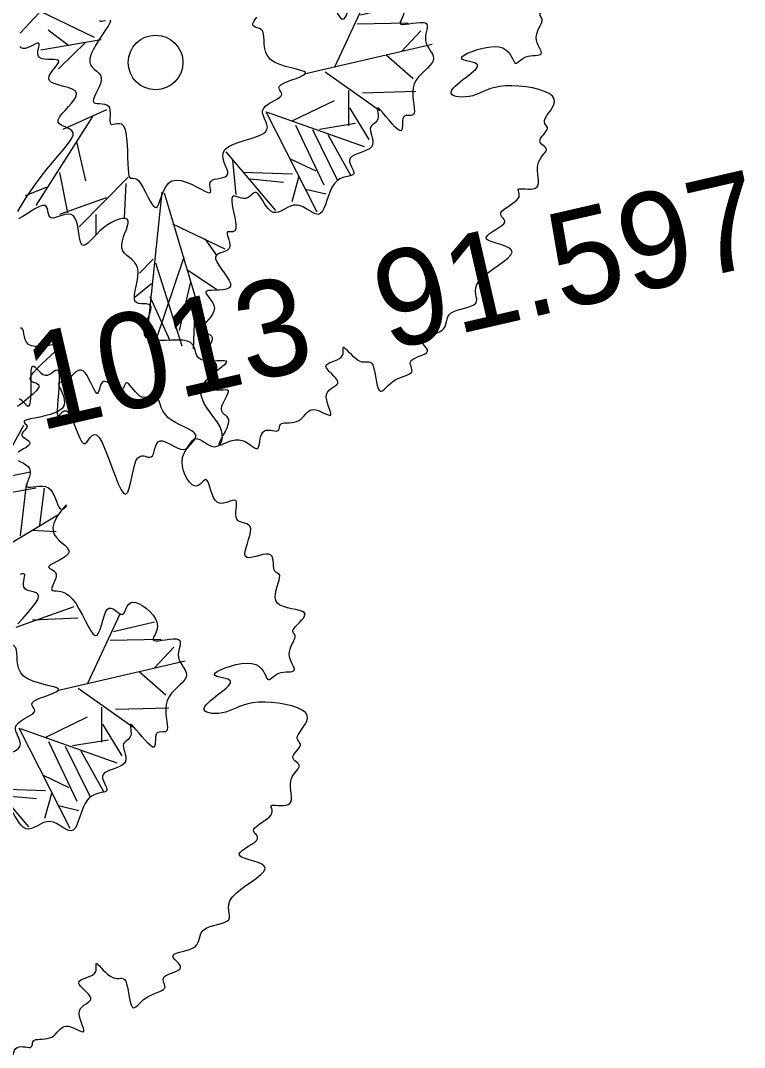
# Model space of a CAD drawing. Extents: x 2080 to 102399, y 2071 to 93424.
# Drawn here: x 81457.3 to 81605.7, y 80212.3 to 80422.8 of the extents above; entities that cross this region are included whole.
import ezdxf

# ---------------------------------------------------------------- set-up
doc = ezdxf.new("R2010")
doc.units = 0
doc.header["$LTSCALE"] = 20
doc.header["$MEASUREMENT"] = 0
doc.layers.add('casuanut tree', color=100, linetype='Continuous', lineweight=5)

# ---------------------------------------------------------------- blocks, each defined once
blk = doc.blocks.new('tr')
at = {"layer": 'casuanut tree'}
for p, q in [((0.2285, 0.3375), (0.4338, 0.5671)), ((0.3339, 0.4487), (0.4241, 0.4468)), ((0.2947, 0.4095), (0.428, 0.4036)), ((0.3614, 0.2918), (0.4065, 0.4173)), ((0.4163, 0.3075), (0.4496, 0.3977)), ((0.2928, 0.2663), (0.4673, 0.3232)), ((0.3928, 0.2996), (0.4535, 0.282)), ((-0.2213, 0.2197), (-0.3239, 0.1502)), ((-0.1398, 0.0959), (-0.2605, 0.1925)), ((-0.2092, 0.0898), (-0.2515, 0.1412)), ((-0.1247, 0.0868), (-0.2817, 0.0959)), ((-0.1639, 0.0898), (-0.2485, 0.0385)), ((0.298, 0.0656), (0.455, 0.0838)), ((0.3433, 0.0747), (0.458, 0.0536)), ((0.445, -0.1163), (0.5666, 0.0392)), ((0.526, -0.0217), (0.6544, -0.0487)), ((0.5395, -0.0014), (0.6476, -0.0014)), ((0.6206, -0.1163), (0.6814, -0.0758)), ((-0.1911, -0.1005), (-0.3843, -0.2908)), ((-0.1519, -0.0915), (-0.2726, -0.1156)), ((0.3639, -0.1163), (0.7017, -0.1163)), ((0.4179, -0.1231), (0.5328, -0.2516)), ((0.5801, -0.1163), (0.6341, -0.1907)), ((-0.2454, -0.1549), (-0.2454, -0.2576)), ((0.4652, -0.1839), (0.445, -0.2718)), ((0.2467, -0.1881), (0.3161, -0.4691)), ((0.249, -0.1907), (0.472, -0.3327)), ((0.307, -0.2274), (0.4248, -0.2002)), ((0.499, -0.1975), (0.6341, -0.2245)), ((-0.3058, -0.2214), (-0.3088, -0.3271)), ((0.458, -0.2274), (0.4882, -0.318)), ((-0.3481, -0.2516), (-0.4054, -0.2606)), ((0.3131, -0.2395), (0.3493, -0.4056)), ((0.3523, -0.2606), (0.3855, -0.4026)), ((0.3704, -0.2637), (0.464, -0.2697)), ((-0.1368, -0.2727), (-0.2877, -0.3694)), ((-0.1458, -0.2878), (-0.17, -0.3724)), ((0.1229, -0.2667), (0.2134, -0.4419)), ((0.3885, -0.2818), (0.4218, -0.3966)), ((-0.2032, -0.312), (-0.33, -0.3271)), ((0.135, -0.2908), (0.1229, -0.3785)), ((-0.0613, -0.3301), (-0.179, -0.6745)), ((-0.0552, -0.3331), (-0.0341, -0.6775)), ((0.1531, -0.3271), (0.2768, -0.3603)), ((0.2799, -0.3211), (0.3372, -0.3664)), ((-0.2394, -0.3482), (-0.2515, -0.3996)), ((0.1682, -0.3482), (0.2497, -0.3754)), ((0.2919, -0.3694), (0.2587, -0.4298)), ((-0.0526, -0.416), (0.0645, -0.5084)), ((0.301, -0.4056), (0.3493, -0.4298)), ((0.0195, -0.4723), (0.0397, -0.5219)), ((-0.1217, -0.4933), (-0.1639, -0.5204)), ((-0.0436, -0.5061), (-0.1585, -0.6932)), ((-0.1179, -0.5039), (-0.0999, -0.727)), ((-0.1398, -0.5537), (-0.1881, -0.5778)), ((-0.0432, -0.5386), (0.0202, -0.605)), ((-0.0413, -0.5715), (-0.0976, -0.6865)), ((-0.1517, -0.585), (-0.1269, -0.7067))]:
    blk.add_line(p, q, dxfattribs=at)
at = {"layer": 'casuanut tree', "color": 2}
blk.add_line((-0.0391, -0.6166), (-0.0729, -0.7406), dxfattribs=at)
at = {"layer": 'casuanut tree'}
for points in [[(0.4293, 0.6182), (0.4429, 0.6246), (0.4559, 0.6308), (0.4679, 0.6365), (0.4783, 0.6419), (0.4868, 0.6469), (0.4927, 0.6515), (0.4956, 0.6555), (0.4953, 0.6591), (0.4925, 0.6624), (0.4883, 0.6655), (0.4837, 0.6688), (0.4796, 0.6724), (0.4771, 0.6765), (0.4772, 0.6813), (0.481, 0.6871), (0.489, 0.694), (0.5004, 0.7016), (0.5139, 0.7097), (0.5281, 0.7179), (0.5419, 0.7259), (0.554, 0.7332), (0.563, 0.7396), (0.5677, 0.7446), (0.5672, 0.748), (0.5622, 0.7502), (0.5538, 0.7516), (0.5431, 0.7526), (0.5311, 0.7536), (0.5191, 0.7552), (0.508, 0.7576), (0.499, 0.7615), (0.4929, 0.7669), (0.4893, 0.7737), (0.4876, 0.7811), (0.4872, 0.7888), (0.4874, 0.7962), (0.4876, 0.8027), (0.4872, 0.8078), (0.4855, 0.811), (0.4821, 0.812)], [(0.3994, 0.4824), (0.4051, 0.4776), (0.4112, 0.4725), (0.4167, 0.467), (0.4211, 0.4611), (0.4236, 0.455), (0.4236, 0.4485), (0.4217, 0.4419), (0.4185, 0.4354), (0.4147, 0.4292), (0.4109, 0.4234), (0.4079, 0.4184), (0.4062, 0.4142), (0.4067, 0.411), (0.4096, 0.4091), (0.4148, 0.4079), (0.4215, 0.4073), (0.4293, 0.4067), (0.4376, 0.4057), (0.4458, 0.4039), (0.4533, 0.4009), (0.4596, 0.3964), (0.4642, 0.39), (0.4675, 0.3821), (0.4696, 0.3734), (0.471, 0.3644), (0.472, 0.3556), (0.4731, 0.3477), (0.4744, 0.3412), (0.4765, 0.3367), (0.4795, 0.3344), (0.4831, 0.3342), (0.4868, 0.3353), (0.4903, 0.3372), (0.493, 0.3393), (0.4945, 0.3411), (0.4944, 0.3419), (0.4922, 0.3412), (0.4877, 0.3385), (0.4814, 0.3339), (0.474, 0.3279), (0.4662, 0.3206), (0.4588, 0.3123), (0.4525, 0.3034), (0.448, 0.2942), (0.4461, 0.2848), (0.4472, 0.2756), (0.4506, 0.2668), (0.4557, 0.2582), (0.4614, 0.2502), (0.467, 0.2426), (0.4716, 0.2357), (0.4743, 0.2294), (0.4742, 0.224), (0.4709, 0.2193), (0.4648, 0.2154), (0.4568, 0.212), (0.4476, 0.2092), (0.4382, 0.2067), (0.4294, 0.2045), (0.422, 0.2024), (0.4168, 0.2003), (0.4144, 0.1981), (0.4145, 0.1958), (0.4163, 0.1933), (0.4192, 0.1904), (0.4226, 0.1873), (0.4258, 0.1838), (0.4282, 0.1799), (0.4292, 0.1755), (0.4282, 0.1706), (0.4257, 0.1654), (0.4222, 0.1601), (0.4182, 0.1548), (0.4144, 0.1498), (0.4111, 0.1452), (0.4092, 0.1414), (0.4089, 0.1383), (0.4109, 0.1362), (0.4147, 0.1346), (0.4201, 0.133), (0.4265, 0.1307), (0.4337, 0.1273), (0.4411, 0.1222), (0.4484, 0.1148), (0.4551, 0.1045), (0.461, 0.0912), (0.4661, 0.0756), (0.4706, 0.0589), (0.4748, 0.0423), (0.4787, 0.0268), (0.4826, 0.0136), (0.4867, 0.0038), (0.4911, -0.0014), (0.496, -0.0013), (0.5013, 0.0033), (0.507, 0.0112), (0.5128, 0.0211), (0.5187, 0.0319), (0.5247, 0.0423), (0.5305, 0.0512), (0.5362, 0.0572), (0.5415, 0.0596), (0.5465, 0.0588), (0.5513, 0.0557), (0.5557, 0.0511), (0.5599, 0.046), (0.5639, 0.0412), (0.5676, 0.0375), (0.5711, 0.0358), (0.5744, 0.0367), (0.5776, 0.0397), (0.581, 0.044), (0.5846, 0.049), (0.5886, 0.0539), (0.5932, 0.058), (0.5986, 0.0604), (0.6048, 0.0606), (0.612, 0.0579), (0.6199, 0.0526), (0.6278, 0.0453), (0.6354, 0.0365), (0.6422, 0.0267), (0.6478, 0.0164), (0.6516, 0.0061), (0.6533, -0.0037), (0.6525, -0.0124), (0.6498, -0.0202), (0.646, -0.027), (0.6417, -0.0328), (0.6378, -0.0378), (0.6349, -0.0418), (0.6338, -0.0451), (0.6352, -0.0476), (0.6397, -0.0494), (0.6467, -0.0506), (0.6553, -0.0516), (0.6649, -0.0524), (0.6747, -0.0533), (0.6839, -0.0546), (0.6916, -0.0563), (0.6972, -0.0589), (0.7, -0.0623), (0.7005, -0.0665), (0.6992, -0.0715), (0.6967, -0.0772), (0.6937, -0.0833), (0.6907, -0.0899), (0.6883, -0.0968), (0.687, -0.1039), (0.6874, -0.1112), (0.6891, -0.1184), (0.6914, -0.1256), (0.6939, -0.1327), (0.6961, -0.1395), (0.6973, -0.1461), (0.6971, -0.1523), (0.6949, -0.158), (0.6904, -0.1633), (0.6838, -0.1683), (0.6759, -0.1732), (0.6671, -0.1783), (0.6579, -0.1838), (0.649, -0.19), (0.6409, -0.1971), (0.6341, -0.2054), (0.6291, -0.2148), (0.6256, -0.2252), (0.6233, -0.236), (0.6219, -0.2466), (0.6209, -0.2567), (0.62, -0.2657), (0.6189, -0.2732), (0.6172, -0.2786), (0.6147, -0.2817), (0.6114, -0.2828), (0.6076, -0.2825), (0.6034, -0.2816), (0.5992, -0.2804), (0.5951, -0.2797), (0.5912, -0.28), (0.588, -0.282), (0.5853, -0.2859), (0.5832, -0.2913), (0.5815, -0.2975), (0.5798, -0.3037), (0.578, -0.3091), (0.5759, -0.313), (0.5733, -0.3148), (0.5699, -0.3135), (0.5657, -0.3089), (0.5608, -0.3014), (0.5555, -0.292), (0.55, -0.2816), (0.5446, -0.271), (0.5395, -0.2611), (0.5351, -0.2528), (0.5317, -0.247), (0.5292, -0.2444), (0.5277, -0.2446), (0.5268, -0.247), (0.5263, -0.251), (0.5259, -0.2561), (0.5253, -0.2616), (0.5243, -0.2671), (0.5226, -0.2718), (0.5201, -0.2755), (0.5169, -0.2782), (0.5132, -0.2802), (0.5094, -0.282), (0.5057, -0.2837), (0.5024, -0.2858), (0.4997, -0.2885), (0.4979, -0.2921), (0.4971, -0.2969), (0.4971, -0.3027), (0.4975, -0.309), (0.4977, -0.3156), (0.4975, -0.3222), (0.4965, -0.3284), (0.4941, -0.3339), (0.49, -0.3383), (0.484, -0.3415), (0.4764, -0.3436), (0.4678, -0.3451), (0.4589, -0.3462), (0.4501, -0.3473), (0.442, -0.3488), (0.4352, -0.3509), (0.4303, -0.3541), (0.4276, -0.3585), (0.4268, -0.3639), (0.4274, -0.37), (0.4286, -0.3762), (0.4301, -0.3823), (0.4313, -0.3879), (0.4315, -0.3925), (0.4303, -0.3958), (0.4273, -0.3976), (0.4225, -0.3982), (0.4164, -0.3982), (0.4092, -0.3982), (0.4013, -0.3986), (0.393, -0.4001), (0.3845, -0.4031), (0.3763, -0.4082), (0.3685, -0.4157), (0.3612, -0.4251), (0.3543, -0.4355), (0.3477, -0.4462), (0.3414, -0.4564), (0.3353, -0.4652), (0.3293, -0.472), (0.3234, -0.4758), (0.3174, -0.4762), (0.3114, -0.4737), (0.3053, -0.469), (0.299, -0.463), (0.2924, -0.4564), (0.2855, -0.45), (0.2782, -0.4445), (0.2704, -0.4409), (0.2622, -0.4395), (0.2536, -0.44), (0.2449, -0.4417), (0.2362, -0.444), (0.2278, -0.4461), (0.2199, -0.4475), (0.2127, -0.4475), (0.2063, -0.4454), (0.2008, -0.4407), (0.1963, -0.434), (0.1925, -0.4259), (0.1892, -0.4171), (0.1863, -0.4082), (0.1836, -0.3999), (0.1809, -0.3929), (0.1781, -0.3879), (0.175, -0.3853), (0.1716, -0.3848), (0.1679, -0.3859), (0.1639, -0.3879), (0.1596, -0.3903), (0.1551, -0.3927), (0.1504, -0.3943), (0.1455, -0.3947), (0.1403, -0.3934), (0.1351, -0.3911), (0.13, -0.3881), (0.125, -0.3852), (0.1205, -0.383), (0.1165, -0.3821), (0.1131, -0.3832), (0.1105, -0.3868), (0.1089, -0.3933), (0.1079, -0.4022), (0.1074, -0.4128), (0.1072, -0.4242), (0.1069, -0.4358), (0.1064, -0.4467), (0.1055, -0.4561), (0.1038, -0.4634), (0.1013, -0.4679), (0.098, -0.4701), (0.0944, -0.4706), (0.0906, -0.47), (0.0869, -0.4689), (0.0835, -0.468), (0.0808, -0.4678), (0.079, -0.469), (0.0783, -0.4721), (0.0783, -0.4767), (0.0788, -0.4823), (0.0793, -0.4886), (0.0795, -0.4951), (0.079, -0.5012), (0.0775, -0.5066), (0.0745, -0.5107), (0.0699, -0.5134), (0.0641, -0.5148), (0.0576, -0.5156), (0.051, -0.5164), (0.0449, -0.5175), (0.0398, -0.5196), (0.0364, -0.5232), (0.0351, -0.5288), (0.0364, -0.5367), (0.0396, -0.5464), (0.044, -0.5574), (0.0488, -0.5688), (0.0532, -0.5799), (0.0565, -0.5902), (0.0578, -0.5989), (0.0565, -0.6054), (0.0519, -0.6091), (0.0448, -0.6104), (0.0358, -0.6101), (0.0258, -0.6086), (0.0158, -0.6067), (0.0065, -0.6049), (-0.0013, -0.6039), (-0.0066, -0.6043), (-0.0088, -0.6065), (-0.0086, -0.6104), (-0.0066, -0.6157), (-0.0036, -0.622), (-0.0003, -0.6291), (0.0025, -0.6366), (0.004, -0.6442), (0.0036, -0.6516), (0.0006, -0.6585), (-0.0044, -0.6649), (-0.0107, -0.6709), (-0.0178, -0.6764), (-0.0249, -0.6814), (-0.0313, -0.6861), (-0.0363, -0.6904), (-0.0392, -0.6944), (-0.0396, -0.6981), (-0.0379, -0.7015), (-0.0348, -0.7049), (-0.0308, -0.7082), (-0.0265, -0.7117), (-0.0227, -0.7153), (-0.02, -0.7193), (-0.0189, -0.7237), (-0.02, -0.7286), (-0.0228, -0.7339), (-0.0268, -0.7394), (-0.0315, -0.745), (-0.0361, -0.7505), (-0.0403, -0.7559), (-0.0434, -0.7609), (-0.0448, -0.7654), (-0.0442, -0.7693), (-0.042, -0.7729), (-0.0386, -0.7762), (-0.0347, -0.7795), (-0.0308, -0.783), (-0.0274, -0.7869), (-0.0252, -0.7915), (-0.0246, -0.7969), (-0.026, -0.8033), (-0.029, -0.8105), (-0.0331, -0.818), (-0.0375, -0.8257), (-0.0417, -0.8331), (-0.0451, -0.84), (-0.0471, -0.8461), (-0.0471, -0.851), (-0.0446, -0.8546), (-0.0402, -0.857), (-0.0344, -0.8585), (-0.0281, -0.8596), (-0.0218, -0.8606), (-0.0162, -0.8616), (-0.012, -0.8632), (-0.0099, -0.8657), (-0.0104, -0.8692), (-0.0129, -0.8736), (-0.017, -0.8788), (-0.0219, -0.8844), (-0.0271, -0.8903), (-0.0319, -0.8963), (-0.0358, -0.902), (-0.0381, -0.9074), (-0.0383, -0.9122), (-0.037, -0.9165), (-0.0345, -0.9206), (-0.0316, -0.9247), (-0.0288, -0.9289), (-0.0267, -0.9335), (-0.0258, -0.9387), (-0.0268, -0.9446), (-0.03, -0.9513), (-0.035, -0.9587), (-0.041, -0.9662), (-0.0475, -0.9737), (-0.0537, -0.9807), (-0.059, -0.9869), (-0.0626, -0.9918), (-0.064, -0.9953), (-0.0626, -0.9969), (-0.0587, -0.9972), (-0.0529, -0.9965), (-0.0455, -0.9953), (-0.0372, -0.9941), (-0.0283, -0.9934), (-0.0195, -0.9936), (-0.0111, -0.9953), (-0.0035, -0.9987), (0.0032, -1.0034), (0.0091, -1.0089), (0.0143, -1.0146), (0.0188, -1.0199), (0.0228, -1.0243), (0.0264, -1.0271), (0.0295, -1.0279), (0.0323, -1.0263), (0.0349, -1.0226), (0.0375, -1.0174), (0.04, -1.0113), (0.0428, -1.0049), (0.0458, -0.9988), (0.0492, -0.9935), (0.0531, -0.9896), (0.0576, -0.9876), (0.0626, -0.9872), (0.0678, -0.9879), (0.073, -0.9895), (0.078, -0.9914), (0.0827, -0.9933), (0.0869, -0.9947), (0.0903, -0.9953), (0.0928, -0.9947), (0.0946, -0.9931), (0.096, -0.9909), (0.0972, -0.9882), (0.0984, -0.9855), (0.0999, -0.9829), (0.102, -0.9808), (0.1049, -0.9795), (0.1088, -0.9791), (0.1135, -0.9795), (0.119, -0.9804), (0.1249, -0.9815), (0.1312, -0.9824), (0.1375, -0.983), (0.1439, -0.9829), (0.15, -0.9817), (0.1557, -0.9795), (0.1611, -0.9764), (0.1663, -0.9728), (0.1714, -0.9692), (0.1764, -0.966), (0.1816, -0.9635), (0.187, -0.9623), (0.1927, -0.9626), (0.1988, -0.9648), (0.2051, -0.9683), (0.2113, -0.9728), (0.2172, -0.9774), (0.2226, -0.9816), (0.2273, -0.9849), (0.2309, -0.9867), (0.2333, -0.9863), (0.2343, -0.9833), (0.2342, -0.9781), (0.2335, -0.9713), (0.2326, -0.9634), (0.2318, -0.955), (0.2315, -0.9466), (0.2323, -0.9388), (0.2344, -0.9322), (0.2382, -0.927), (0.2432, -0.9232), (0.249, -0.9204), (0.255, -0.9181), (0.2606, -0.916), (0.2654, -0.9138), (0.2689, -0.911), (0.2704, -0.9074), (0.2697, -0.9026), (0.2673, -0.8968), (0.2636, -0.8905), (0.2593, -0.8839), (0.2551, -0.8773), (0.2516, -0.8711), (0.2494, -0.8656), (0.249, -0.8612), (0.2511, -0.858), (0.2551, -0.8559), (0.2607, -0.8545), (0.2672, -0.8536), (0.2742, -0.8527), (0.2812, -0.8517), (0.2876, -0.8501), (0.293, -0.8477), (0.2969, -0.8442), (0.2995, -0.84), (0.3011, -0.8355), (0.3021, -0.8312), (0.3027, -0.8274), (0.3032, -0.8247), (0.304, -0.8234), (0.3053, -0.824), (0.3074, -0.8268), (0.3103, -0.8313), (0.3137, -0.8372), (0.3177, -0.8438), (0.3221, -0.8508), (0.3269, -0.8574), (0.3318, -0.8633), (0.3369, -0.8679), (0.3419, -0.8709), (0.3468, -0.8726), (0.3515, -0.8736), (0.3559, -0.8743), (0.3597, -0.8752), (0.363, -0.877), (0.3655, -0.88), (0.3673, -0.8848), (0.3681, -0.8918), (0.3682, -0.9005), (0.3679, -0.9102), (0.3674, -0.9203), (0.3669, -0.9303), (0.3668, -0.9393), (0.3672, -0.947), (0.3684, -0.9524), (0.3706, -0.9554), (0.3738, -0.956), (0.3779, -0.9548), (0.3827, -0.9523), (0.3884, -0.9489), (0.3947, -0.945), (0.4016, -0.9412), (0.4089, -0.9378), (0.4167, -0.9353), (0.4246, -0.9335), (0.4324, -0.9322), (0.4399, -0.9312), (0.4467, -0.9302), (0.4526, -0.9291), (0.4574, -0.9276), (0.4607, -0.9254), (0.4625, -0.9225), (0.463, -0.9189), (0.4628, -0.9149), (0.4623, -0.9108), (0.4619, -0.9066), (0.4621, -0.9026), (0.4635, -0.899), (0.4664, -0.8961), (0.4711, -0.894), (0.4772, -0.8924), (0.4842, -0.8912), (0.4915, -0.8902), (0.4986, -0.889), (0.5048, -0.8875), (0.5097, -0.8855), (0.5125, -0.8826), (0.513, -0.8787), (0.5117, -0.8741), (0.5092, -0.869), (0.506, -0.8637), (0.503, -0.8585), (0.5008, -0.8537), (0.5, -0.8496), (0.5013, -0.8465), (0.5051, -0.8446), (0.5111, -0.8435), (0.5187, -0.8431), (0.5273, -0.843), (0.5364, -0.8428), (0.5454, -0.8422), (0.5538, -0.841), (0.5609, -0.8386), (0.5664, -0.8351), (0.5706, -0.8304), (0.5739, -0.8251), (0.5768, -0.8195), (0.5798, -0.8138), (0.5833, -0.8085), (0.5877, -0.8039), (0.5936, -0.8003), (0.6012, -0.798), (0.6102, -0.7967), (0.6199, -0.796), (0.6299, -0.7957), (0.6396, -0.7953), (0.6484, -0.7945), (0.6557, -0.7929), (0.6611, -0.7902), (0.6642, -0.7861), (0.6656, -0.7808), (0.666, -0.7745), (0.6663, -0.7674), (0.6674, -0.7597), (0.6698, -0.7518), (0.6746, -0.7439), (0.6825, -0.7361), (0.694, -0.7287), (0.7081, -0.7216), (0.7238, -0.7149), (0.7397, -0.7083), (0.7546, -0.702), (0.7674, -0.6957), (0.7768, -0.6894), (0.7816, -0.6831), (0.781, -0.6768), (0.776, -0.6704), (0.7678, -0.664), (0.7577, -0.6578), (0.7471, -0.6518), (0.7373, -0.6461), (0.7296, -0.6407), (0.7253, -0.6358), (0.7254, -0.6314), (0.7293, -0.6274), (0.736, -0.6238), (0.7445, -0.6205), (0.7538, -0.6172), (0.763, -0.6141), (0.7711, -0.6109), (0.7771, -0.6076), (0.7803, -0.6042), (0.7812, -0.6005), (0.7804, -0.5968), (0.7787, -0.593), (0.7766, -0.5892), (0.7751, -0.5855), (0.7746, -0.5818), (0.776, -0.5783), (0.7797, -0.5751), (0.7853, -0.5719), (0.7924, -0.5689), (0.8002, -0.5658), (0.8082, -0.5627), (0.8159, -0.5595), (0.8226, -0.5561), (0.8278, -0.5524), (0.831, -0.5485), (0.8327, -0.5444), (0.8331, -0.5405), (0.833, -0.5368), (0.8327, -0.5336), (0.8327, -0.531), (0.8335, -0.5294), (0.8357, -0.5288), (0.8394, -0.5293), (0.8446, -0.5307), (0.8508, -0.5326), (0.8575, -0.5345), (0.8644, -0.5361), (0.871, -0.5368), (0.8769, -0.5364), (0.8818, -0.5344), (0.8854, -0.5305), (0.8878, -0.525), (0.8893, -0.5182), (0.8904, -0.5106), (0.8913, -0.5025), (0.8924, -0.4943), (0.894, -0.4864), (0.8965, -0.4792), (0.8999, -0.4729), (0.9042, -0.4676), (0.909, -0.463), (0.9138, -0.459), (0.9183, -0.4556), (0.9223, -0.4524), (0.9252, -0.4494), (0.9269, -0.4465), (0.9269, -0.4435), (0.9257, -0.4404), (0.9237, -0.4372), (0.9212, -0.434), (0.9188, -0.4307), (0.9167, -0.4273), (0.9155, -0.424), (0.9156, -0.4206), (0.9172, -0.4172), (0.9201, -0.4138), (0.9239, -0.4105), (0.9281, -0.4072), (0.9324, -0.404), (0.9363, -0.4008), (0.9395, -0.3977), (0.9415, -0.3947), (0.9421, -0.3917), (0.9415, -0.3889), (0.9403, -0.3859), (0.939, -0.3828), (0.9379, -0.3795), (0.9377, -0.376), (0.9387, -0.372), (0.9415, -0.3676), (0.9463, -0.3627), (0.9524, -0.3573), (0.9592, -0.3514), (0.9657, -0.3451), (0.9712, -0.3383), (0.9748, -0.3312), (0.9756, -0.3237), (0.973, -0.3158), (0.9663, -0.3076), (0.9561, -0.2994), (0.943, -0.2914), (0.9279, -0.2838), (0.9114, -0.2769), (0.8943, -0.2709), (0.8775, -0.2662), (0.8616, -0.2628), (0.8472, -0.2611), (0.8342, -0.2607), (0.8225, -0.2613), (0.8117, -0.2627), (0.8017, -0.2644), (0.7922, -0.2662), (0.783, -0.2676), (0.7737, -0.2685), (0.7644, -0.2684), (0.7552, -0.2675), (0.7464, -0.2659), (0.7384, -0.2637), (0.7315, -0.2609), (0.7261, -0.2577), (0.7224, -0.2542), (0.7208, -0.2504), (0.7216, -0.2466), (0.7244, -0.2426), (0.729, -0.2387), (0.735, -0.2347), (0.7422, -0.2306), (0.7501, -0.2267), (0.7585, -0.2227), (0.767, -0.2189), (0.7753, -0.2151), (0.783, -0.2115), (0.79, -0.2079), (0.7958, -0.2044), (0.8002, -0.2009), (0.8029, -0.1975), (0.8036, -0.1941), (0.8019, -0.1907), (0.7978, -0.1873), (0.7919, -0.184), (0.7851, -0.1806), (0.7784, -0.1773), (0.7725, -0.1741), (0.7685, -0.1709), (0.7671, -0.1678), (0.7692, -0.1648), (0.7755, -0.1619), (0.7853, -0.1593), (0.7978, -0.1573), (0.8119, -0.1559), (0.8268, -0.1554), (0.8416, -0.1561), (0.8554, -0.158), (0.8672, -0.1614), (0.8764, -0.1664), (0.8832, -0.1726), (0.888, -0.1796), (0.8913, -0.1869), (0.8934, -0.194), (0.8949, -0.2005), (0.8961, -0.206), (0.8976, -0.2099), (0.8996, -0.2119), (0.9022, -0.2123), (0.9054, -0.2114), (0.9091, -0.2097), (0.9134, -0.2075), (0.9182, -0.2053), (0.9234, -0.2033), (0.9291, -0.202), (0.9352, -0.2016), (0.9415, -0.202), (0.9477, -0.2028), (0.9536, -0.2038), (0.959, -0.2046), (0.9636, -0.205), (0.9673, -0.2046), (0.9697, -0.2031), (0.9707, -0.2003), (0.9706, -0.1964), (0.9697, -0.1915), (0.9684, -0.1859), (0.967, -0.1798), (0.966, -0.1733), (0.9656, -0.1667), (0.9663, -0.1603), (0.9682, -0.1541), (0.9711, -0.1483), (0.9747, -0.1428), (0.9787, -0.1376), (0.9826, -0.1328), (0.9862, -0.1284), (0.9892, -0.1244), (0.991, -0.1208), (0.9917, -0.1177), (0.9914, -0.1148), (0.9906, -0.1121), (0.9896, -0.1096), (0.989, -0.107), (0.9891, -0.1044), (0.9904, -0.1015), (0.9933, -0.0983), (0.998, -0.0947), (1.004, -0.0908), (1.0106, -0.0866), (1.0171, -0.0822), (1.0228, -0.0778), (1.027, -0.0733), (1.0291, -0.0688), (1.0282, -0.0645), (1.024, -0.0604), (1.0171, -0.0563), (1.0083, -0.0521), (0.9985, -0.0477), (0.9885, -0.043), (0.9793, -0.0377), (0.9716, -0.0318), (0.9663, -0.0251), (0.964, -0.0175), (0.9644, -0.0092), (0.9667, -0.0006), (0.9705, 0.008), (0.975, 0.0164), (0.9796, 0.0242), (0.9836, 0.0312), (0.9865, 0.0369), (0.9878, 0.0413), (0.9877, 0.0446), (0.9865, 0.047), (0.9846, 0.049), (0.9824, 0.0509), (0.9802, 0.0531), (0.9785, 0.0558), (0.9775, 0.0595), (0.9776, 0.0642), (0.9784, 0.0699), (0.9795, 0.0762), (0.9803, 0.0826), (0.9806, 0.0887), (0.9798, 0.0943), (0.9774, 0.099), (0.973, 0.1023), (0.9664, 0.104), (0.9582, 0.1046), (0.9489, 0.1045), (0.9394, 0.1041), (0.9304, 0.104), (0.9225, 0.1046), (0.9166, 0.1065), (0.9134, 0.1102), (0.9132, 0.1158), (0.9157, 0.1232), (0.92, 0.1319), (0.9255, 0.1413), (0.9312, 0.151), (0.9365, 0.1604), (0.9405, 0.1691), (0.9426, 0.1766), (0.9422, 0.1826), (0.9396, 0.1873), (0.9355, 0.191), (0.9305, 0.1941), (0.9252, 0.197), (0.9201, 0.2001), (0.916, 0.2037), (0.9134, 0.2082), (0.9126, 0.2138), (0.9135, 0.2203), (0.9154, 0.2273), (0.9177, 0.2344), (0.92, 0.2411), (0.9217, 0.2472), (0.9223, 0.2521), (0.9212, 0.2555), (0.9181, 0.2572), (0.9132, 0.2575), (0.9071, 0.2571), (0.9001, 0.2564), (0.8929, 0.256), (0.8858, 0.2565), (0.8793, 0.2584), (0.8739, 0.2623), (0.87, 0.2685), (0.8674, 0.2766), (0.8657, 0.2858), (0.8647, 0.2954), (0.8639, 0.3047), (0.8632, 0.3131), (0.8621, 0.3199), (0.8604, 0.3243), (0.8579, 0.3258), (0.8545, 0.3251), (0.8505, 0.3229), (0.8459, 0.3199), (0.841, 0.317), (0.8359, 0.3149), (0.8307, 0.3144), (0.8255, 0.3164), (0.8206, 0.3212), (0.8162, 0.3287), (0.8124, 0.3381), (0.8096, 0.3489), (0.8081, 0.3605), (0.808, 0.3723), (0.8096, 0.3837), (0.8131, 0.3941), (0.8188, 0.4031), (0.8259, 0.4107), (0.8338, 0.4173), (0.8417, 0.4231), (0.849, 0.4284), (0.8548, 0.4334), (0.8585, 0.4384), (0.8593, 0.4437), (0.8568, 0.4495), (0.8514, 0.4557), (0.8439, 0.4625), (0.835, 0.4698), (0.8253, 0.4775), (0.8158, 0.4857), (0.807, 0.4943), (0.7996, 0.5034), (0.7943, 0.5129), (0.7908, 0.5225), (0.7887, 0.5318), (0.7875, 0.5407), (0.7869, 0.5489), (0.7863, 0.5559), (0.7855, 0.5615), (0.7839, 0.5654), (0.7812, 0.5674), (0.7776, 0.568), (0.7732, 0.5676), (0.7682, 0.5667), (0.7629, 0.5658), (0.7574, 0.5656), (0.752, 0.5664), (0.7467, 0.5688), (0.7419, 0.5731), (0.7374, 0.579), (0.7333, 0.5858), (0.7295, 0.593), (0.7261, 0.6), (0.723, 0.6062), (0.7201, 0.611), (0.7174, 0.6139), (0.715, 0.6144), (0.7127, 0.613), (0.7104, 0.6103), (0.708, 0.607), (0.7055, 0.6035), (0.7027, 0.6007), (0.6996, 0.599), (0.696, 0.5992), (0.692, 0.6016), (0.6875, 0.6057), (0.6828, 0.611), (0.6779, 0.6167), (0.6729, 0.6222), (0.668, 0.6268), (0.6633, 0.6299), (0.6589, 0.6308), (0.6549, 0.629), (0.6512, 0.6253), (0.6479, 0.6203), (0.645, 0.6148), (0.6422, 0.6098), (0.6397, 0.6059), (0.6374, 0.604), (0.6352, 0.6048), (0.6332, 0.609), (0.6311, 0.616), (0.629, 0.6249), (0.6267, 0.6348), (0.6241, 0.6451), (0.6212, 0.6548), (0.6178, 0.663), (0.6139, 0.6691), (0.6093, 0.6723), (0.6043, 0.673), (0.5989, 0.6717), (0.5932, 0.6691), (0.5873, 0.6656), (0.5814, 0.6618), (0.5756, 0.6583), (0.5699, 0.6555), (0.5646, 0.654), (0.5597, 0.6535), (0.5554, 0.6535), (0.5516, 0.6536), (0.5487, 0.6533), (0.5465, 0.6524), (0.5453, 0.6502), (0.5452, 0.6465), (0.5461, 0.641), (0.5476, 0.6339), (0.5492, 0.6258), (0.5504, 0.6171), (0.5505, 0.6084), (0.5491, 0.6001), (0.5456, 0.5927), (0.5395, 0.5868), (0.5305, 0.5826), (0.5191, 0.58), (0.5061, 0.5787), (0.4924, 0.5782), (0.4787, 0.5783), (0.4659, 0.5787), (0.4548, 0.579), (0.4461, 0.5789), (0.4404, 0.5781), (0.4375, 0.5768), (0.4365, 0.5749), (0.4371, 0.5726), (0.4385, 0.57), (0.4401, 0.5674), (0.4413, 0.5646), (0.4416, 0.562), (0.4404, 0.5596), (0.4381, 0.5573), (0.4351, 0.5551), (0.4317, 0.5529), (0.4285, 0.5506), (0.4257, 0.5482), (0.424, 0.5457), (0.4236, 0.5429), (0.4248, 0.5398), (0.4273, 0.5364), (0.4304, 0.5329), (0.4337, 0.5293), (0.4366, 0.5258), (0.4384, 0.5223), (0.4388, 0.5189), (0.4371, 0.5158), (0.4329, 0.513), (0.4269, 0.5104), (0.4196, 0.508), (0.4119, 0.5055), (0.4044, 0.5031)], [(-0.537, -0.7643), (-0.5326, -0.7705), (-0.5286, -0.7772), (-0.5248, -0.7833), (-0.5212, -0.7876), (-0.5177, -0.7891), (-0.5144, -0.7868), (-0.511, -0.7799), (-0.5076, -0.7692), (-0.5043, -0.756), (-0.501, -0.7414), (-0.4977, -0.7268), (-0.4946, -0.7133), (-0.4915, -0.7021), (-0.4885, -0.6944), (-0.4855, -0.6911), (-0.4826, -0.6917), (-0.4796, -0.695), (-0.4764, -0.7003), (-0.4728, -0.7066), (-0.4688, -0.7128), (-0.4643, -0.7181), (-0.4592, -0.7214), (-0.4534, -0.7223), (-0.4472, -0.7211), (-0.4411, -0.7189), (-0.4353, -0.7165), (-0.4302, -0.7148), (-0.4263, -0.7146), (-0.4238, -0.7169), (-0.4232, -0.7226), (-0.4246, -0.7321), (-0.4277, -0.7448), (-0.432, -0.7595), (-0.4368, -0.7751), (-0.4417, -0.7906), (-0.4461, -0.8048), (-0.4495, -0.8167), (-0.4513, -0.8251), (-0.4512, -0.8294), (-0.4493, -0.8302), (-0.4461, -0.8287), (-0.4419, -0.8261), (-0.4371, -0.8234), (-0.4321, -0.8218), (-0.4274, -0.8224), (-0.4232, -0.8262), (-0.4198, -0.8342), (-0.4171, -0.8454), (-0.415, -0.8586), (-0.413, -0.8727), (-0.4111, -0.8865), (-0.4089, -0.8988), (-0.4063, -0.9084), (-0.4029, -0.9141), (-0.3986, -0.9152), (-0.3937, -0.9128), (-0.3882, -0.9083), (-0.3823, -0.9033), (-0.3764, -0.8993), (-0.3706, -0.8978), (-0.3651, -0.9004), (-0.3601, -0.9085), (-0.3558, -0.9231), (-0.352, -0.9429), (-0.3487, -0.966), (-0.3455, -0.9903), (-0.3423, -1.0141), (-0.3389, -1.0354), (-0.3351, -1.0523), (-0.3308, -1.0629), (-0.3258, -1.0658), (-0.3202, -1.062), (-0.3142, -1.0532), (-0.3077, -1.0409), (-0.3011, -1.0267), (-0.2944, -1.0122), (-0.2878, -0.9989), (-0.2813, -0.9885), (-0.2751, -0.9821), (-0.2693, -0.9793), (-0.2637, -0.9791), (-0.2585, -0.9808), (-0.2536, -0.9833), (-0.249, -0.9858), (-0.2447, -0.9875), (-0.2407, -0.9874), (-0.2371, -0.9849), (-0.2336, -0.9805), (-0.2302, -0.9748), (-0.2267, -0.9686), (-0.223, -0.9626), (-0.2189, -0.9574), (-0.2144, -0.9538), (-0.2092, -0.9524), (-0.2034, -0.9538), (-0.197, -0.9574), (-0.1902, -0.9626), (-0.1832, -0.9686), (-0.1761, -0.9748), (-0.1692, -0.9805), (-0.1625, -0.9849), (-0.1563, -0.9874), (-0.1507, -0.9874), (-0.1456, -0.9855), (-0.1409, -0.9822), (-0.1365, -0.9781), (-0.1322, -0.9739), (-0.128, -0.9703), (-0.1237, -0.9678), (-0.1191, -0.9671), (-0.1143, -0.9686), (-0.1093, -0.972), (-0.104, -0.9767), (-0.0985, -0.982), (-0.0928, -0.9875), (-0.087, -0.9925), (-0.0811, -0.9964), (-0.0752, -0.9986), (-0.0694, -0.9988), (-0.0638, -0.9969), (-0.0587, -0.9931), (-0.0545, -0.9875), (-0.0515, -0.9803), (-0.0497, -0.9716), (-0.0497, -0.9615), (-0.0516, -0.9502), (-0.0555, -0.9379), (-0.0608, -0.9248), (-0.0667, -0.9113), (-0.0724, -0.8975), (-0.077, -0.8839), (-0.0798, -0.8706), (-0.0798, -0.8581), (-0.0764, -0.8465), (-0.0689, -0.8362), (-0.0583, -0.827), (-0.0458, -0.819), (-0.0326, -0.812), (-0.0198, -0.8061), (-0.0087, -0.801), (-0.0005, -0.7969), (0.0036, -0.7936), (0.0028, -0.7909), (-0.0022, -0.7888), (-0.0103, -0.7869), (-0.0205, -0.785), (-0.0317, -0.7828), (-0.0428, -0.7801), (-0.0528, -0.7766), (-0.0606, -0.7722), (-0.0654, -0.7665), (-0.0679, -0.7599), (-0.0689, -0.7527), (-0.0693, -0.7451), (-0.0701, -0.7376), (-0.072, -0.7303), (-0.0761, -0.7237), (-0.0831, -0.7181), (-0.0938, -0.7136), (-0.1072, -0.7099), (-0.1223, -0.7068), (-0.138, -0.7038), (-0.1532, -0.7006), (-0.1667, -0.6967), (-0.1775, -0.6917), (-0.1845, -0.6854), (-0.1868, -0.6774), (-0.1852, -0.6681), (-0.1809, -0.658), (-0.1747, -0.6475), (-0.1679, -0.6372), (-0.1615, -0.6275), (-0.1565, -0.619), (-0.1541, -0.6121), (-0.1549, -0.6072), (-0.1584, -0.6038), (-0.1639, -0.6015), (-0.1705, -0.5997), (-0.1774, -0.598), (-0.1837, -0.5957), (-0.1885, -0.5923), (-0.1912, -0.5874), (-0.1911, -0.5804), (-0.1886, -0.5718), (-0.1845, -0.5619), (-0.1795, -0.5512), (-0.1744, -0.5399), (-0.1698, -0.5286), (-0.1666, -0.5176), (-0.1653, -0.5073), (-0.1666, -0.4982), (-0.1699, -0.4899), (-0.1745, -0.4824), (-0.1798, -0.4752), (-0.185, -0.4683), (-0.1895, -0.4614), (-0.1926, -0.4542), (-0.1935, -0.4465), (-0.1917, -0.4381), (-0.1879, -0.4293), (-0.1827, -0.4203), (-0.1769, -0.4114), (-0.1711, -0.4029), (-0.1662, -0.395), (-0.1629, -0.388), (-0.1619, -0.3823), (-0.1638, -0.3779), (-0.1683, -0.375), (-0.1751, -0.3735), (-0.1836, -0.3734), (-0.1935, -0.3746), (-0.2044, -0.377), (-0.2157, -0.3807), (-0.2272, -0.3856), (-0.2384, -0.3916), (-0.2491, -0.3982), (-0.2591, -0.4047), (-0.2682, -0.4106), (-0.2762, -0.4153), (-0.2828, -0.4181), (-0.288, -0.4186), (-0.2914, -0.4161), (-0.2931, -0.4102), (-0.2934, -0.4015), (-0.2928, -0.391), (-0.292, -0.3793), (-0.2913, -0.3674), (-0.2914, -0.356), (-0.2928, -0.3461), (-0.2959, -0.3383), (-0.3012, -0.3334), (-0.3082, -0.3309), (-0.3164, -0.3302), (-0.3251, -0.3306), (-0.3337, -0.3314), (-0.3417, -0.3321), (-0.3484, -0.332), (-0.3533, -0.3304), (-0.3561, -0.3269), (-0.3571, -0.3219), (-0.3571, -0.3161), (-0.3569, -0.3099), (-0.3571, -0.304), (-0.3586, -0.2991), (-0.362, -0.2956), (-0.368, -0.2944), (-0.3771, -0.2956), (-0.3885, -0.2988), (-0.4011, -0.303), (-0.4137, -0.3075), (-0.4254, -0.3114), (-0.435, -0.3139)], [(-0.4329, -0.2951), (-0.4215, -0.2828), (-0.4071, -0.2686), (-0.3905, -0.2532), (-0.3725, -0.2373), (-0.3538, -0.2215), (-0.3353, -0.2065), (-0.3177, -0.1928), (-0.3014, -0.1806), (-0.2866, -0.1696), (-0.2738, -0.1597), (-0.2633, -0.1509), (-0.2554, -0.1431), (-0.2504, -0.1361), (-0.2486, -0.1299), (-0.2503, -0.1242), (-0.2545, -0.1191), (-0.2603, -0.1142), (-0.2668, -0.1096), (-0.2729, -0.1049), (-0.2776, -0.1001), (-0.28, -0.0949), (-0.279, -0.0893), (-0.2741, -0.0831), (-0.266, -0.0764), (-0.256, -0.0693), (-0.2451, -0.062), (-0.2346, -0.0545), (-0.2257, -0.0471), (-0.2194, -0.0399), (-0.2171, -0.033), (-0.2194, -0.0264), (-0.2257, -0.0202), (-0.2346, -0.0142), (-0.245, -0.0084), (-0.2557, -0.0028), (-0.2656, 0.0029), (-0.2734, 0.0086), (-0.2779, 0.0144), (-0.2784, 0.0204), (-0.2755, 0.0265), (-0.2701, 0.0325), (-0.2634, 0.0383), (-0.2563, 0.0438), (-0.2499, 0.0489), (-0.2451, 0.0534), (-0.243, 0.0572), (-0.2443, 0.0602), (-0.2485, 0.0626), (-0.2547, 0.0646), (-0.2623, 0.0665), (-0.2703, 0.0685), (-0.278, 0.0708), (-0.2845, 0.0737), (-0.2892, 0.0775), (-0.2913, 0.0822), (-0.2913, 0.0876), (-0.2899, 0.0933), (-0.2876, 0.099), (-0.2852, 0.1044), (-0.2833, 0.109), (-0.2825, 0.1126), (-0.2835, 0.1147), (-0.2868, 0.1151), (-0.2919, 0.1143), (-0.2982, 0.1128), (-0.3054, 0.111), (-0.3126, 0.1096), (-0.3195, 0.109), (-0.3254, 0.1097), (-0.3297, 0.1124), (-0.3321, 0.1173)], [(-0.1174, 0.1361), (-0.1158, 0.1338), (-0.1124, 0.1327), (-0.1078, 0.1324), (-0.1027, 0.1325)], [(-0.0911, 0.1308), (-0.0907, 0.1281), (-0.0932, 0.1237), (-0.0991, 0.1171), (-0.1077, 0.1088), (-0.118, 0.0992), (-0.1291, 0.0886), (-0.1403, 0.0776), (-0.1504, 0.0665), (-0.1587, 0.0558), (-0.1642, 0.0459), (-0.1663, 0.0372), (-0.1655, 0.0296), (-0.1626, 0.0227), (-0.1586, 0.0163), (-0.154, 0.0103), (-0.1499, 0.0044), (-0.147, -0.0017), (-0.1462, -0.0082), (-0.1479, -0.0152), (-0.1518, -0.0226), (-0.1571, -0.0302), (-0.1631, -0.0377), (-0.1691, -0.0449), (-0.1744, -0.0516), (-0.1782, -0.0574), (-0.1799, -0.0622), (-0.179, -0.0659), (-0.1759, -0.0686), (-0.1712, -0.0707), (-0.1655, -0.0725), (-0.1594, -0.0744), (-0.1535, -0.0767), (-0.1485, -0.0796), (-0.145, -0.0837), (-0.1435, -0.0889), (-0.1435, -0.0952), (-0.1447, -0.1019), (-0.1465, -0.1089), (-0.1483, -0.1155), (-0.1498, -0.1215), (-0.1504, -0.1264), (-0.1495, -0.1299), (-0.147, -0.1316), (-0.143, -0.1321), (-0.1381, -0.1321), (-0.1328, -0.1323), (-0.1275, -0.1333), (-0.1228, -0.136), (-0.1191, -0.141), (-0.1169, -0.149), (-0.1166, -0.1604), (-0.1178, -0.1746), (-0.1202, -0.1905), (-0.1232, -0.2073), (-0.1266, -0.224), (-0.1297, -0.2397), (-0.1323, -0.2533), (-0.1338, -0.264), (-0.1339, -0.271), (-0.1328, -0.2751), (-0.1307, -0.2771), (-0.1277, -0.278), (-0.1242, -0.2787), (-0.1203, -0.2801), (-0.1163, -0.2831), (-0.1124, -0.2887), (-0.1087, -0.2975), (-0.1053, -0.3086), (-0.102, -0.3211), (-0.0987, -0.3338), (-0.0954, -0.3457), (-0.092, -0.3556), (-0.0883, -0.3625), (-0.0842, -0.3654), (-0.0798, -0.3634), (-0.0748, -0.3575), (-0.0693, -0.3489), (-0.063, -0.3387), (-0.0559, -0.3284), (-0.048, -0.3189), (-0.0391, -0.3117), (-0.0291, -0.3079), (-0.018, -0.3084), (-0.0062, -0.3125), (0.0058, -0.3192), (0.0177, -0.3276), (0.0289, -0.3366), (0.039, -0.3453), (0.0476, -0.3526), (0.0543, -0.3575), (0.0586, -0.3593), (0.0611, -0.3583), (0.0623, -0.3553), (0.0627, -0.3509), (0.0629, -0.3456), (0.0634, -0.3402), (0.0649, -0.3353), (0.0678, -0.3316), (0.0725, -0.3294), (0.0786, -0.3286), (0.0857, -0.3285), (0.0931, -0.3287), (0.1003, -0.3288), (0.1067, -0.3281), (0.1118, -0.3262), (0.1151, -0.3225), (0.1161, -0.3169), (0.1155, -0.3095), (0.1141, -0.301), (0.1127, -0.2918), (0.112, -0.2826), (0.113, -0.2737), (0.1164, -0.2659), (0.1229, -0.2594), (0.1332, -0.2549), (0.1465, -0.2519), (0.1617, -0.2499), (0.178, -0.2486), (0.1941, -0.2474), (0.2092, -0.246), (0.2222, -0.2437), (0.2322, -0.2403), (0.2383, -0.2353), (0.2411, -0.2289), (0.2416, -0.2217), (0.2406, -0.2138), (0.2389, -0.2057), (0.2375, -0.1978), (0.2372, -0.1904), (0.2389, -0.1839), (0.2432, -0.1786), (0.2496, -0.1744), (0.2575, -0.1709), (0.2661, -0.168), (0.2747, -0.1655), (0.2828, -0.1632), (0.2894, -0.1608), (0.2941, -0.158), (0.2962, -0.1548), (0.2964, -0.1513), (0.2954, -0.1474), (0.2939, -0.1435), (0.2929, -0.1397), (0.293, -0.136), (0.295, -0.1327), (0.2997, -0.1299), (0.3076, -0.1276), (0.3179, -0.1258), (0.3295, -0.1243), (0.3412, -0.1228), (0.3521, -0.1213), (0.361, -0.1194), (0.3668, -0.1171), (0.3684, -0.1141), (0.3651, -0.1103), (0.3576, -0.1056), (0.3472, -0.1002), (0.3348, -0.0939), (0.3216, -0.0869), (0.3087, -0.0791), (0.2973, -0.0705), (0.2884, -0.0611), (0.283, -0.0511), (0.2805, -0.0406), (0.2802, -0.03), (0.2813, -0.0196), (0.2831, -0.0096), (0.2848, -0.0004), (0.2857, 0.0077), (0.2851, 0.0144), (0.2824, 0.0195), (0.2782, 0.0234), (0.2734, 0.0265), (0.2687, 0.0293), (0.2652, 0.0322), (0.2635, 0.0356), (0.2646, 0.04), (0.2693, 0.0459), (0.2781, 0.0536)], [(0.3044, 0.0727), (0.3197, 0.0834), (0.3349, 0.0941), (0.3488, 0.1046), (0.3603, 0.1142), (0.3684, 0.1226), (0.3721, 0.1294), (0.3721, 0.1348), (0.3692, 0.1392), (0.3643, 0.1428), (0.3583, 0.1461), (0.3521, 0.1492), (0.3465, 0.1525), (0.3425, 0.1564), (0.3407, 0.161), (0.3407, 0.1661), (0.3421, 0.1716), (0.3442, 0.1771), (0.3465, 0.1823), (0.3485, 0.1869), (0.3496, 0.1908), (0.3493, 0.1935), (0.3471, 0.195), (0.3433, 0.1956), (0.3385, 0.1957)]]:
    blk.add_lwpolyline(points, dxfattribs=at)
at = {"layer": 'casuanut tree', "linetype": 'Continuous'}
blk.add_circle((-0.0014, -0.0017), 0.0703, dxfattribs=at)

msp = doc.modelspace()

# ---------------------------------------------------------------- block references
at = {"layer": 'casuanut tree', "linetype": 'Continuous', "xscale": 79.72900979429163, "yscale": 79.72900979429163, "zscale": 79.72900979429163, "rotation": 13.01607038380211}
for p in [(81485.055, 80414.356), (81434.424, 80287.981)]:
    msp.add_blockref('tr', p, dxfattribs=at)

# ---------------------------------------------------------------- texts
at = {"layer": 'casuanut tree'}
msp.add_text('1013  91.597 ', height=19.68618, rotation=13.01607, dxfattribs=at).set_placement((81461.166, 80338.635, 3606.389))

doc.saveas('drawing.dxf')
